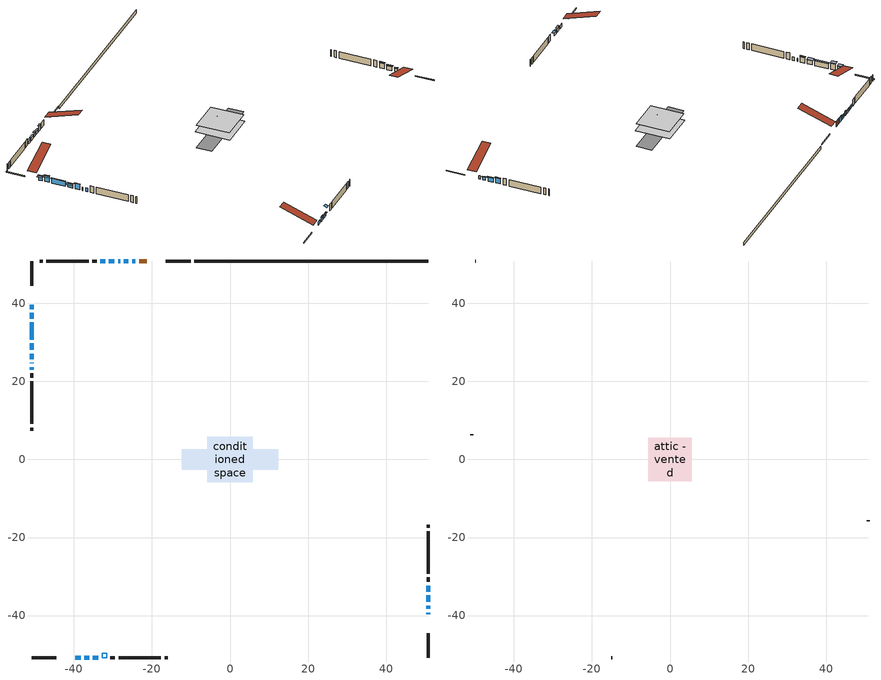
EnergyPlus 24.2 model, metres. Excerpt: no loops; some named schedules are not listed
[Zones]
conditioned space
 floor adiabatic (Floor3 construction): -5.69,-5.69 -5.69,5.69 5.69,5.69 5.69,-5.69 z0.29
 floor adiabatic (AdiabaticFloorConstruction): -5.89,-5.89 -5.89,5.89 5.89,5.89 5.89,-5.89 z0.29
 floor foundation (Slab1 construction): -12.4,-2.61 -12.4,2.61 12.4,2.61 12.4,-2.61 z-0.91
 wall outside (RimJoist1 construction): -10.11,50.87 -16.48,50.87 / -50.87,-50.87 -44.49,-50.87 / -50.87,50.87 -50.87,44.49 / 50.87,-50.87 50.87,-44.49 z0.29:0.59
 wall outside (AdiabaticWallConstruction 1): -21.35,50.87 -23.3,50.87 z0.29:2.32
 wall outside (AdiabaticWallConstruction): -39.62,-50.87 -38.22,-50.87 / -50.87,24.74 -50.87,24.6 / -50.87,23.68 -50.87,23.01 / 50.87,-39.62 50.87,-39.21 z0.29:1.51; -24.23,50.87 -25.09,50.87 / -50.87,39.62 -50.87,38.51 / -50.87,35.18 -50.87,30.68 z0.29:2.07; -26.02,50.87 -27.19,50.87 / -29.61,50.87 -31.08,50.87 / -32.01,50.87 -33.21,50.87 z0.29:1.31; -28.12,50.87 -28.68,50.87 / -37.29,-50.87 -36.12,-50.87 / -50.87,29.75 -50.87,28.07 z0.29:1.74; -35.2,-50.87 -33.72,-50.87 z0.29:1.49; -50.87,37.58 -50.87,36.1 z0.29:2.58; -50.87,27.14 -50.87,25.67 / 50.87,-33.84 50.87,-32.32 z0.29:2.27; 50.87,-38.29 50.87,-37.42 z0.29:1.43; 50.87,-36.5 50.87,-34.77 z0.29:1.76
 wall outside (Wall1 construction): -34.13,50.87 -35.3,50.87 / -30.65,-50.87 -29.48,-50.87 / -50.87,22.08 -50.87,20.92 / 50.87,-31.39 50.87,-30.22 z0.29:2.73
 wall outside (Wall2 construction): -36.23,50.87 -47.1,50.87 / -28.56,-50.87 -17.68,-50.87 / -50.87,19.99 -50.87,9.12 / 50.87,-29.3 50.87,-18.42 z0.29:2.73
 wall outside (Wall3 construction): -48.03,50.87 -48.79,50.87 / -16.75,-50.87 -15.99,-50.87 / -50.87,8.19 -50.87,7.42 / 50.87,-17.49 50.87,-16.73 z0.29:2.73
 wall foundation (FoundationWall1 construction): 50.87,50.87 -9.18,50.87 z-0.91:0.29
 window (WindowConstruction 15): -39.62,-50.87 -38.22,-50.87 z0.29:1.51
 window (WindowConstruction 3): -24.23,50.87 -25.09,50.87 z0.29:2.07
 window (WindowConstruction 4): -26.02,50.87 -27.19,50.87 z0.29:1.3
 window (WindowConstruction 5): -28.12,50.87 -28.68,50.87 z0.29:1.74
 window (WindowConstruction 6): -29.61,50.87 -31.08,50.87 z0.29:1.3
 window (WindowConstruction 7): -32.01,50.87 -33.2,50.87 z0.29:1.3
 window (WindowConstruction 8): -37.29,-50.87 -36.13,-50.87 z0.29:1.74
 window (WindowConstruction 9): -35.2,-50.87 -33.72,-50.87 z0.29:1.48
 window (WindowConstruction 10): -50.87,39.62 -50.87,38.51 z0.29:2.07
 window (WindowConstruction 11): -50.87,37.58 -50.87,36.11 z0.29:2.58
 window (WindowConstruction 12): -50.87,35.18 -50.87,30.68 z0.29:2.07
 window (WindowConstruction 13): -50.87,29.75 -50.87,28.07 z0.29:1.74
 window (WindowConstruction 14): -50.87,27.14 -50.87,25.67 z0.29:2.27
 window (WindowConstruction 16): -50.87,24.74 -50.87,24.61 z0.29:1.51
 window (WindowConstruction 17): -50.87,23.68 -50.87,23.01 z0.29:1.51
 window (WindowConstruction 18): 50.87,-39.62 50.87,-39.22 z0.29:1.51
 window (WindowConstruction): 50.87,-38.29 50.87,-37.42 z0.29:1.43
 window (WindowConstruction 1): 50.87,-36.49 50.87,-34.77 z0.29:1.76
 window (WindowConstruction 2): 50.87,-33.84 50.87,-32.32 z0.29:2.27
 door (Door): -21.35,50.87 -23.3,50.87 z0.29:2.32
 ceiling adiabatic (AdiabaticFloorConstruction): 5.89,-5.89 5.89,5.89 -5.89,5.89 -5.89,-5.89 z0.29
 roof outside (AdiabaticRoofConstruction): -31.58,-50.87,2.73 -31.58,-49.71,3.11 -32.8,-49.71,3.11 -32.8,-50.87,2.73
 skylight (SkylightConstruction): -31.58,-50.87,2.73 -31.58,-49.71,3.11 -32.8,-49.71,3.11 -32.8,-50.87,2.73
attic - vented
 floor to conditioned space (Floor1 construction Reversed): -5.62,-5.62 -5.62,5.62 5.62,5.62 5.62,-5.62 z2.73
 floor to conditioned space (Floor2 construction Reversed): -1.71,-1.71 -1.71,1.71 1.71,1.71 1.71,-1.71 z2.73
 wall outside (Wall4 construction): -49.72,50.87 -49.94,50.87 / -15.06,-50.87 -14.84,-50.87 / -50.87,6.49 -50.87,6.28 / 50.87,-15.8 50.87,-15.58 z0.29:2.73
 roof outside (Roof1 construction): -20.42,50.87,2.73 -20.42,39.43,6.54 -17.41,39.43,6.54 -17.41,50.87,2.73; -40.55,-50.87,2.73 -40.55,-39.43,6.54 -43.56,-39.43,6.54 -43.56,-50.87,2.73; -50.87,40.55,2.73 -39.43,40.55,6.54 -39.43,43.56,6.54 -50.87,43.56,2.73; 50.87,-40.55,2.73 39.43,-40.55,6.54 39.43,-43.56,6.54 50.87,-43.56,2.73
shading: -25.3,50.87 -24.03,50.87 -24.03,51.28 -25.3,51.28 z2.27; -27.39,50.87 -25.82,50.87 -25.82,51.28 -27.39,51.28 z1.51; -28.88,50.87 -27.92,50.87 -27.92,51.28 -28.88,51.28 z1.94; -31.28,50.87 -29.41,50.87 -29.41,51.28 -31.28,51.28 z1.51; -33.41,50.87 -31.81,50.87 -31.81,51.28 -33.41,51.28 z1.51; -35.92,-50.87 -37.49,-50.87 -37.49,-51.28 -35.92,-51.28 z1.94; -33.52,-50.87 -35.4,-50.87 -35.4,-51.28 -33.52,-51.28 z1.69; -50.87,38.31 -50.87,39.82 -52.09,39.82 -52.09,38.31 z2.27; -50.87,35.9 -50.87,37.78 -52.09,37.78 -52.09,35.9 z2.78; -50.87,30.48 -50.87,35.38 -51.28,35.38 -51.28,30.48 z2.27; -50.87,27.87 -50.87,29.95 -52.09,29.95 -52.09,27.87 z1.94; -50.87,25.47 -50.87,27.34 -51.28,27.34 -51.28,25.47 z2.47; 50.87,-37.22 50.87,-38.49 51.28,-38.49 51.28,-37.22 z1.63; 50.87,-34.57 50.87,-36.7 51.28,-36.7 51.28,-34.57 z1.96; 50.87,-32.12 50.87,-34.04 51.28,-34.04 51.28,-32.12 z2.47
[Building]
Building 1: Terrain=Suburbs
[Site:Location]
Comox AP_BC: Latitude {deg}=49.72; Longitude {deg}=-124.9; Time Zone {hr}=-8; Elevation {m}=26; Keep Site Location Information=Yes
[Site:GroundTemperature:Shallow]
7.68431, 6.60511, 6.51868, 7.03082, 9.08677, 11.1331, 12.9072, 14.0311, 14.1265, 13.2125, 11.4836, 9.50004
[Site:WaterMainsTemperature]
Calculation Method=Schedule; Temperature Schedule=mains temperature schedule
[Material] Roughness=Rough; Thermal Absorptance=0.9
Name | Thickness {m} | Conductivity {W/m-K} | Density {kg/m3} | Specific Heat {J/kg-K} | Solar Absorptance | Visible Absorptance
asphalt or fiberglass shingles | 0.00635 | 0.162714 | 1121.4 | 1465.45 | 0.4 | 0.4
asphalt or fiberglass shingles 1 | 0.00635 | 0.162714 | 1121.4 | 1465.45 | 0.7 | 0.7
ceiling loosefill ins | 0.254 | 0.0480833 | 16.02 | 1046.75 | 0.7 | 0.7
ceiling loosefill ins 1 | 0.169333 | 0.0480833 | 16.02 | 1046.75 | 0.7 | 0.7
ceiling stud and cavity | 0.1397 | 0.227979 | 65.682 | 1177.47 | 0.7 | 0.7
ceiling stud and cavity 1 | 0.1397 | 0.190256 | 65.682 | 1177.47 | 0.7 | 0.7
concrete 4.0 in. | 0.1016 | 1.803125 | 2242.8 | 837.4 | 0.7 | 0.7
concrete 8.0 in. | 0.2032 | 1.803125 | 2242.8 | 837.4 | 0.7 | 0.7
door material | 0.04445 | 0.053851 | 512.64 | 1214.23 | 0.7 | 0.7
exterior vertical ins | 0.00243554 | 0.029427 | 32.04 | 1214.23 | 0.7 | 0.7
floor covering | 0.0127 | 9.015625 | 54.468 | 1339.84 | 0.6 | 0.6
floor covering 1 | 0.0127 | 0.0433444 | 54.468 | 1339.84 | 0.6 | 0.6
floor rigid ins; roof rigid ins; wall rigid ins 1 | 0.512978 | 0.029427 | 32.04 | 1214.23 | 0.7 | 0.7
floor stud and cavity | 0.0889 | 0.340671 | 50.32683 | 1063.81 | 0.7 | 0.7
floor stud and cavity 1 | 0.1397 | 1.75129 | 37.0049 | 1207.88 | 0.7 | 0.7
furniture material conditioned space 1 | 0.1524 | 0.115458 | 640.8 | 1214.23 | 0.6 | 0.6
gypsum board | 0.0127 | 0.160291 | 801 | 837.4 | 0.6 | 0.6
gypsum board 1 | 0.0127 | 0.160291 | 801 | 837.4 | 0.7 | 0.7
osb sheathing 0.5 in. | 0.0127 | 0.115458 | 512.64 | 1214.23 | 0.7 | 0.7
osb sheathing 0.75 in. | 0.01905 | 0.115458 | 512.64 | 1214.23 | 0.7 | 0.7
osb sheathing 2.0 in. | 0.0508 | 0.115458 | 512.64 | 1214.23 | 0.7 | 0.7
rim joist rigid ins | 0.103632 | 0.029427 | 32.04 | 1214.23 | 0.7 | 0.7
rim joist stud and cavity | 0.0508 | 0.0685958 | 125.044 | 1163.47 | 0.6 | 0.6
roof stud and cavity | 0.18415 | 1.78685 | 37.0049 | 1207.88 | 0.6 | 0.6
wall rigid ins | 0.051816 | 0.029427 | 32.04 | 1214.23 | 0.7 | 0.7
wall stud and cavity | 0.1397 | 0.276447 | 139.0536 | 1170.24 | 0.7 | 0.7
wall stud and cavity 1 | 0.1397 | 0.157732 | 139.0536 | 1170.24 | 0.7 | 0.7
wall stud and cavity 2 | 0.1397 | 0.186243 | 139.0536 | 1170.24 | 0.7 | 0.7
wall stud and cavity 3 | 0.0889 | 6.9971 | 50.32683 | 1063.81 | 0.6 | 0.6
wall stud and cavity 4 | 0.0889 | 0.380278 | 52.3479 | 1209.89 | 0.7 | 0.7
wall stud and cavity 5 | 0.0889 | 0.391764 | 83.0341 | 1211.67 | 0.7 | 0.7
wood siding | 0.0254 | 0.102417 | 544.68 | 1172.36 | 0.4 | 0.4
wood siding 1 | 0.00254 | 0.102417 | 544.68 | 1172.36 | 0.4 | 0.4
wood siding 2; wood siding 3; wood siding 4 | 0.0254 | 0.102417 | 544.68 | 1172.36 | 0.7 | 0.7
[WindowMaterial:SimpleGlazingSystem]
Name | U-Factor {W/m2-K} | Solar Heat Gain Coefficient
SkylightMaterial | 2.43373 | 0.6661
WindowMaterial | 2.94291 | 0.64
WindowMaterial 1 | 2.93212 | 0.66
WindowMaterial 10 | 2.96732 | 0.63
WindowMaterial 11 | 2.20817 | 0.65
WindowMaterial 12 | 2.89578 | 0.69
WindowMaterial 13 | 2.93609 | 0.65
WindowMaterial 14 | 2.21896 | 0.65
WindowMaterial 15 | 2.77484 | 0.6
WindowMaterial 16 | 2.63686 | 0.38
WindowMaterial 17 | 2.77314 | 0.59
WindowMaterial 18 | 2.75837 | 0.58
WindowMaterial 2 | 2.21499 | 0.65
WindowMaterial 3 | 2.927009 | 0.66
WindowMaterial 4 | 2.93155 | 0.66
WindowMaterial 5 | 3.080315 | 0.52
WindowMaterial 6 | 2.97584 | 0.57
WindowMaterial 7 | 2.99401 | 0.55
WindowMaterial 8 | 2.915653 | 0.67
WindowMaterial 9 | 2.912814 | 0.67
[Construction]
AdiabaticFloorConstruction: floor stud and cavity 1, floor rigid ins, osb sheathing 0.75 in., floor covering 1
AdiabaticRoofConstruction: asphalt or fiberglass shingles 1, roof rigid ins, osb sheathing 0.75 in., roof stud and cavity
AdiabaticWallConstruction: wood siding 3, wall rigid ins 1, wall stud and cavity 4, gypsum board
AdiabaticWallConstruction 1: wood siding 4, wall rigid ins 1, wall stud and cavity 4, gypsum board
Door: door material
Floor1 construction Reversed: gypsum board, ceiling stud and cavity, ceiling loosefill ins
Floor2 construction Reversed: gypsum board, ceiling stud and cavity 1, ceiling loosefill ins 1
Floor3 construction: floor stud and cavity, floor covering
FoundationWall1 construction: concrete 8.0 in., gypsum board 1
furniture construction conditioned space 1: furniture material conditioned space 1
PartitionWallConstruction: gypsum board, wall stud and cavity 5, gypsum board
RimJoist1 construction: wood siding 2, rim joist rigid ins, osb sheathing 2.0 in., rim joist stud and cavity
Roof1 construction: asphalt or fiberglass shingles
SkylightConstruction: SkylightMaterial
Slab1 construction: concrete 4.0 in.
Wall1 construction: wood siding, wall rigid ins, osb sheathing 0.5 in., wall stud and cavity, gypsum board
Wall2 construction: wood siding, wall rigid ins, osb sheathing 0.5 in., wall stud and cavity 1, gypsum board
Wall3 construction: wood siding, wall rigid ins, osb sheathing 0.5 in., wall stud and cavity 2, gypsum board
Wall4 construction: wood siding 1, wall stud and cavity 3
WindowConstruction: WindowMaterial
WindowConstruction 1: WindowMaterial 1
WindowConstruction 10: WindowMaterial 10
WindowConstruction 11: WindowMaterial 11
WindowConstruction 12: WindowMaterial 12
WindowConstruction 13: WindowMaterial 13
WindowConstruction 14: WindowMaterial 14
WindowConstruction 15: WindowMaterial 15
WindowConstruction 16: WindowMaterial 16
WindowConstruction 17: WindowMaterial 17
WindowConstruction 18: WindowMaterial 18
WindowConstruction 2: WindowMaterial 2
WindowConstruction 3: WindowMaterial 3
WindowConstruction 4: WindowMaterial 4
WindowConstruction 5: WindowMaterial 5
WindowConstruction 6: WindowMaterial 6
WindowConstruction 7: WindowMaterial 7
WindowConstruction 8: WindowMaterial 8
WindowConstruction 9: WindowMaterial 9
[Zone] Multiplier=1; Part of Total Floor Area=Yes
Name | Volume {m3}
attic - vented | 86.7074
conditioned space | 384
[Space]
Name | Zone | Volume {m3}
attic - vented 1 | attic - vented | 86.7074
conditioned space 1 | conditioned space | 384
[ZoneInfiltration:EffectiveLeakageArea]
infil attic - vented 1: Zone or Space=attic - vented 1; Schedule=Always On Discrete; Effective Air Leakage Area {cm2}=5908.87; Stack Coefficient=0.000434578; Wind Coefficient=1.40849e-05
[ZoneMixing]
whole house fan mix: Zone or Space=attic - vented; Schedule=Always On Continuous; Design Flow Rate Calculation Method=Flow/Zone; Design Flow Rate {m3/s}=0; Source Zone or Space=conditioned space
[SurfaceProperty:ExposedFoundationPerimeter]
Slab1: Exposed Perimeter Calculation Method=TotalExposedPerimeter; Total Exposed Perimeter {m}=60.047
[InternalMass] Zone or ZoneList=conditioned space; Space or SpaceList=conditioned space 1
Name | Construction | Surface Area {m2}
furniture mass conditioned space 1 | furniture construction conditioned space 1 | 159.048
partition wall mass | PartitionWallConstruction | 268.21
[Lights]
interior lighting: Zone or ZoneList or Space or SpaceList=conditioned space 1; Schedule=interior lighting schedule; Design Level Calculation Method=LightingLevel; Lighting Level {W}=343.2; Return Air Fraction=0; Fraction Radiant=0.6; Fraction Visible=0.2; Fraction Replaceable=1
[People]
occupants: Zone or ZoneList or Space or SpaceList=conditioned space 1; Number of People Schedule=occupants schedule; Number of People Calculation Method=People; Number of People=3; Fraction Radiant=0.314171; Sensible Heat Fraction=0.56303; Activity Level Schedule=occupants activity schedule; Carbon Dioxide Generation Rate {m3/s-W}=0; Enable ASHRAE 55 Comfort Warnings=No; Mean Radiant Temperature Calculation Type=EnclosureAveraged
[ElectricEquipment] Zone or ZoneList or Space or SpaceList=conditioned space 1; Design Level Calculation Method=EquipmentLevel
Name | Schedule | Design Level {W} | Fraction Latent | Fraction Radiant | Fraction Lost
clothes dryer | clothes dryer schedule | 140.772 | 0.015 | 0.081 | 0.85
clothes washer | clothes washer schedule | 32.1985 | 0.03 | 0.162 | 0.7
cooking range | cooking range schedule | 215.147 | 0.08 | 0.432 | 0.2
dishwasher | dishwasher schedule | 66.8632 | 0.3 | 0.18 | 0.4
fridge | fridge schedule | 72.9452 | 0 | 0.6 | 0
mech vent bath fan 0 | mech vent bath fan 0 schedule | 50.2 | 0 | 0 | 1
mech vent bath fan 1 | mech vent bath fan 1 schedule | 50.2 | 0 | 0 | 1
mech vent house fan | mech vent house fan schedule | 0 | 0 | 0 | 1
mech vent house fan cfis | mech vent house fan cfis schedule | 0 | 0 | 0 | 0
mech vent range fan 0 | mech vent range fan 0 schedule | 57 | 0 | 0 | 1
misc plug loads | misc plug loads schedule | 494.7 | 0.045 | 0.513 | 0.1
whole house fan | Always On Discrete | 0 | 0 | 0 | 1
[OtherEquipment] Zone or ZoneList or Space or SpaceList=conditioned space 1; Design Level Calculation Method=EquipmentLevel
Name | Fuel Type | Schedule | Design Level {W} | Fraction Latent | Fraction Radiant | Fraction Lost
clothes dryer 1 | Electricity | clothes dryer schedule | 0 | 0.015 | 0.081 | 0.85
cooking range 1 | Electricity | cooking range schedule | 0 | 0.08 | 0.432 | 0.2
general water use latent | None | general water use schedule | 62.594 | 1 | 0 | 0
general water use sensible | None | general water use schedule | -61.6891 | 0 | 0.6 | 0
mech vent house fan latent load | None | Always On Discrete | 0 | 1 | 0 | 0
mech vent house fan sensible load | None | Always On Discrete | 0 | 0 | 0 | 0
water heater energy adjustment1 | Electricity | Always On Discrete | 0.01 | 0 | 0 | 1
[ZoneInfiltration:DesignFlowRate] Zone or ZoneList or Space or SpaceList=conditioned space 1; Schedule=Always On Discrete; Design Flow Rate Calculation Method=Flow/Zone; Design Flow Rate {m3/s}=0
infil flow; natural vent flow; whole house fan flow
[Foundation:Kiva]
Foundation Kiva 1: Initial Indoor Air Temperature {C}=18; Wall Height Above Grade {m}=0.289987; Wall Depth Below Slab {m}=0.2032; Custom Block Material Name 1=exterior vertical ins; Custom Block Depth 1 {m}=1.2; Custom Block X Position 1 {m}=0.2159; Custom Block Z Position 1 {m}=0
[Foundation:Kiva:Settings]
Soil Conductivity {W/m-K}=0.849921; Soil Density {kg/m3}=1842.3; Soil Specific Heat {J/kg-K}=418.7; Ground Solar Absorptivity=0.9; Ground Thermal Absorptivity=0.9; Ground Surface Roughness {m}=0.03; Far-Field Width {m}=40; Deep-Ground Boundary Condition=ZeroFlux; Deep-Ground Depth {m}=40; Minimum Cell Dimension {m}=0.2; Maximum Cell Growth Coefficient=3; Simulation Timestep=Timestep
[Exterior:Lights]
exterior lighting: Schedule=exterior lighting schedule; Design Level {W}=75.6
[Schedule:Constant]
Name | Hourly Value
Always On Continuous; mech vent house fan schedule; mech vent house fan cfis schedule; Always On Discrete | 1
occupants activity schedule | 117.228
fridge schedule | 0
[Schedule:Week:Daily]
interior lighting schedule Week Rule - Jan1-Jan27: interior lighting schedule day, interior lighting schedule day, interior lighting schedule day, interior lighting schedule day, interior lighting schedule day, interior lighting schedule day, interior lighting schedule day, interior lighting schedule default day, interior lighting schedule default day, interior lighting schedule default day, interior lighting schedule default day, interior lighting schedule default day
interior lighting schedule Week Rule - Jan28-Feb3: interior lighting schedule day, interior lighting schedule day, interior lighting schedule day, interior lighting schedule day, interior lighting schedule day 1, interior lighting schedule day 1, interior lighting schedule day 1, interior lighting schedule default day, interior lighting schedule default day, interior lighting schedule default day, interior lighting schedule default day, interior lighting schedule default day
interior lighting schedule Week Rule - Feb4-Feb24: interior lighting schedule day 1, interior lighting schedule day 1, interior lighting schedule day 1, interior lighting schedule day 1, interior lighting schedule day 1, interior lighting schedule day 1, interior lighting schedule day 1, interior lighting schedule default day, interior lighting schedule default day, interior lighting schedule default day, interior lighting schedule default day, interior lighting schedule default day
interior lighting schedule Week Rule - Feb25-Mar3: interior lighting schedule day 1, interior lighting schedule day 1, interior lighting schedule day 1, interior lighting schedule day 1, interior lighting schedule day 2, interior lighting schedule day 2, interior lighting schedule day 2, interior lighting schedule default day, interior lighting schedule default day, interior lighting schedule default day, interior lighting schedule default day, interior lighting schedule default day
interior lighting schedule Week Rule - Mar4-Mar31: interior lighting schedule day 2, interior lighting schedule day 2, interior lighting schedule day 2, interior lighting schedule day 2, interior lighting schedule day 2, interior lighting schedule day 2, interior lighting schedule day 2, interior lighting schedule default day, interior lighting schedule default day, interior lighting schedule default day, interior lighting schedule default day, interior lighting schedule default day
interior lighting schedule Week Rule - Apr1-Apr28: interior lighting schedule day 3, interior lighting schedule day 3, interior lighting schedule day 3, interior lighting schedule day 3, interior lighting schedule day 3, interior lighting schedule day 3, interior lighting schedule day 3, interior lighting schedule default day, interior lighting schedule default day, interior lighting schedule default day, interior lighting schedule default day, interior lighting schedule default day
interior lighting schedule Week Rule - Apr29-May5: interior lighting schedule day 3, interior lighting schedule day 3, interior lighting schedule day 4, interior lighting schedule day 4, interior lighting schedule day 4, interior lighting schedule day 4, interior lighting schedule day 4, interior lighting schedule default day, interior lighting schedule default day, interior lighting schedule default day, interior lighting schedule default day, interior lighting schedule default day
interior lighting schedule Week Rule - May6-May26: interior lighting schedule day 4, interior lighting schedule day 4, interior lighting schedule day 4, interior lighting schedule day 4, interior lighting schedule day 4, interior lighting schedule day 4, interior lighting schedule day 4, interior lighting schedule default day, interior lighting schedule default day, interior lighting schedule default day, interior lighting schedule default day, interior lighting schedule default day
interior lighting schedule Week Rule - May27-Jun2: interior lighting schedule day 4, interior lighting schedule day 4, interior lighting schedule day 4, interior lighting schedule day 4, interior lighting schedule day 4, interior lighting schedule day 5, interior lighting schedule day 5, interior lighting schedule default day, interior lighting schedule default day, interior lighting schedule default day, interior lighting schedule default day, interior lighting schedule default day
interior lighting schedule Week Rule - Jun3-Jun30: interior lighting schedule day 5, interior lighting schedule day 5, interior lighting schedule day 5, interior lighting schedule day 5, interior lighting schedule day 5, interior lighting schedule day 5, interior lighting schedule day 5, interior lighting schedule default day, interior lighting schedule default day, interior lighting schedule default day, interior lighting schedule default day, interior lighting schedule default day
interior lighting schedule Week Rule - Jul1-Jul28: interior lighting schedule day 6, interior lighting schedule day 6, interior lighting schedule day 6, interior lighting schedule day 6, interior lighting schedule day 6, interior lighting schedule day 6, interior lighting schedule day 6, interior lighting schedule default day, interior lighting schedule default day, interior lighting schedule default day, interior lighting schedule default day, interior lighting schedule default day
interior lighting schedule Week Rule - Jul29-Aug4: interior lighting schedule day 6, interior lighting schedule day 6, interior lighting schedule day 6, interior lighting schedule day 7, interior lighting schedule day 7, interior lighting schedule day 7, interior lighting schedule day 7, interior lighting schedule default day, interior lighting schedule default day, interior lighting schedule default day, interior lighting schedule default day, interior lighting schedule default day
interior lighting schedule Week Rule - Aug5-Aug25: interior lighting schedule day 7, interior lighting schedule day 7, interior lighting schedule day 7, interior lighting schedule day 7, interior lighting schedule day 7, interior lighting schedule day 7, interior lighting schedule day 7, interior lighting schedule default day, interior lighting schedule default day, interior lighting schedule default day, interior lighting schedule default day, interior lighting schedule default day
interior lighting schedule Week Rule - Aug26-Sep1: interior lighting schedule day 7, interior lighting schedule day 7, interior lighting schedule day 7, interior lighting schedule day 7, interior lighting schedule day 7, interior lighting schedule day 7, interior lighting schedule day 8, interior lighting schedule default day, interior lighting schedule default day, interior lighting schedule default day, interior lighting schedule default day, interior lighting schedule default day
interior lighting schedule Week Rule - Sep2-Sep29: interior lighting schedule day 8, interior lighting schedule day 8, interior lighting schedule day 8, interior lighting schedule day 8, interior lighting schedule day 8, interior lighting schedule day 8, interior lighting schedule day 8, interior lighting schedule default day, interior lighting schedule default day, interior lighting schedule default day, interior lighting schedule default day, interior lighting schedule default day
interior lighting schedule Week Rule - Sep30-Oct6: interior lighting schedule day 8, interior lighting schedule day 9, interior lighting schedule day 9, interior lighting schedule day 9, interior lighting schedule day 9, interior lighting schedule day 9, interior lighting schedule day 9, interior lighting schedule default day, interior lighting schedule default day, interior lighting schedule default day, interior lighting schedule default day, interior lighting schedule default day
interior lighting schedule Week Rule - Oct7-Oct27: interior lighting schedule day 9, interior lighting schedule day 9, interior lighting schedule day 9, interior lighting schedule day 9, interior lighting schedule day 9, interior lighting schedule day 9, interior lighting schedule day 9, interior lighting schedule default day, interior lighting schedule default day, interior lighting schedule default day, interior lighting schedule default day, interior lighting schedule default day
interior lighting schedule Week Rule - Oct28-Nov3: interior lighting schedule day 9, interior lighting schedule day 9, interior lighting schedule day 9, interior lighting schedule day 9, interior lighting schedule day 10, interior lighting schedule day 10, interior lighting schedule day 10, interior lighting schedule default day, interior lighting schedule default day, interior lighting schedule default day, interior lighting schedule default day, interior lighting schedule default day
interior lighting schedule Week Rule - Nov4-Nov24: interior lighting schedule day 10, interior lighting schedule day 10, interior lighting schedule day 10, interior lighting schedule day 10, interior lighting schedule day 10, interior lighting schedule day 10, interior lighting schedule day 10, interior lighting schedule default day, interior lighting schedule default day, interior lighting schedule default day, interior lighting schedule default day, interior lighting schedule default day
interior lighting schedule Week Rule - Nov25-Dec1: interior lighting schedule day 10, interior lighting schedule day 10, interior lighting schedule day 10, interior lighting schedule day 10, interior lighting schedule day 10, interior lighting schedule day 10, interior lighting schedule day 11, interior lighting schedule default day, interior lighting schedule default day, interior lighting schedule default day, interior lighting schedule default day, interior lighting schedule default day
interior lighting schedule Week Rule - Dec2-Dec31: interior lighting schedule day 11, interior lighting schedule day 11, interior lighting schedule day 11, interior lighting schedule day 11, interior lighting schedule day 11, interior lighting schedule day 11, interior lighting schedule day 11, interior lighting schedule default day, interior lighting schedule default day, interior lighting schedule default day, interior lighting schedule default day, interior lighting schedule default day
occupants schedule Week Rule - Jan1-Dec31: occupants schedule day, occupants schedule day, occupants schedule day, occupants schedule day, occupants schedule day, occupants schedule day, occupants schedule day, occupants schedule default day, occupants schedule default day, occupants schedule default day, occupants schedule default day, occupants schedule default day
clothes dryer schedule Week Rule - Jan1-Dec31: clothes dryer schedule day, clothes dryer schedule day, clothes dryer schedule day, clothes dryer schedule day, clothes dryer schedule day, clothes dryer schedule day, clothes dryer schedule day, clothes dryer schedule default day, clothes dryer schedule default day, clothes dryer schedule default day, clothes dryer schedule default day, clothes dryer schedule default day
clothes washer schedule Week Rule - Jan1-Dec31: clothes washer schedule day, clothes washer schedule day, clothes washer schedule day, clothes washer schedule day, clothes washer schedule day, clothes washer schedule day, clothes washer schedule day, clothes washer schedule default day, clothes washer schedule default day, clothes washer schedule default day, clothes washer schedule default day, clothes washer schedule default day
cooking range schedule Week Rule - Jan1-Dec31: cooking range schedule day, cooking range schedule day, cooking range schedule day, cooking range schedule day, cooking range schedule day, cooking range schedule day, cooking range schedule day, cooking range schedule default day, cooking range schedule default day, cooking range schedule default day, cooking range schedule default day, cooking range schedule default day
dishwasher schedule Week Rule - Jan1-Dec31: dishwasher schedule day, dishwasher schedule day, dishwasher schedule day, dishwasher schedule day, dishwasher schedule day, dishwasher schedule day, dishwasher schedule day, dishwasher schedule default day, dishwasher schedule default day, dishwasher schedule default day, dishwasher schedule default day, dishwasher schedule default day
mech vent bath fan 0 schedule Week Rule - Jan1-Dec31: mech vent bath fan 0 schedule day, mech vent bath fan 0 schedule day, mech vent bath fan 0 schedule day, mech vent bath fan 0 schedule day, mech vent bath fan 0 schedule day, mech vent bath fan 0 schedule day, mech vent bath fan 0 schedule day, mech vent bath fan 0 schedule default day, mech vent bath fan 0 schedule default day, mech vent bath fan 0 schedule default day, mech vent bath fan 0 schedule default day, mech vent bath fan 0 schedule default day
mech vent bath fan 1 schedule Week Rule - Jan1-Dec31: mech vent bath fan 1 schedule day, mech vent bath fan 1 schedule day, mech vent bath fan 1 schedule day, mech vent bath fan 1 schedule day, mech vent bath fan 1 schedule day, mech vent bath fan 1 schedule day, mech vent bath fan 1 schedule day, mech vent bath fan 1 schedule default day, mech vent bath fan 1 schedule default day, mech vent bath fan 1 schedule default day, mech vent bath fan 1 schedule default day, mech vent bath fan 1 schedule default day
mech vent range fan 0 schedule Week Rule - Jan1-Dec31: mech vent range fan 0 schedule day, mech vent range fan 0 schedule day, mech vent range fan 0 schedule day, mech vent range fan 0 schedule day, mech vent range fan 0 schedule day, mech vent range fan 0 schedule day, mech vent range fan 0 schedule day, mech vent range fan 0 schedule default day, mech vent range fan 0 schedule default day, mech vent range fan 0 schedule default day, mech vent range fan 0 schedule default day, mech vent range fan 0 schedule default day
misc plug loads schedule Week Rule - Jan1-Dec31: misc plug loads schedule day, misc plug loads schedule day, misc plug loads schedule day, misc plug loads schedule day, misc plug loads schedule day, misc plug loads schedule day, misc plug loads schedule day, misc plug loads schedule default day, misc plug loads schedule default day, misc plug loads schedule default day, misc plug loads schedule default day, misc plug loads schedule default day
general water use schedule Week Rule - Jan1-Dec31: general water use schedule day, general water use schedule day, general water use schedule day, general water use schedule day, general water use schedule day, general water use schedule day, general water use schedule day, general water use schedule default day, general water use schedule default day, general water use schedule default day, general water use schedule default day, general water use schedule default day
exterior lighting schedule Week Rule - Jan1-Jan27: exterior lighting schedule day, exterior lighting schedule day, exterior lighting schedule day, exterior lighting schedule day, exterior lighting schedule day, exterior lighting schedule day, exterior lighting schedule day, exterior lighting schedule default day, exterior lighting schedule default day, exterior lighting schedule default day, exterior lighting schedule default day, exterior lighting schedule default day
exterior lighting schedule Week Rule - Jan28-Feb3: exterior lighting schedule day, exterior lighting schedule day, exterior lighting schedule day, exterior lighting schedule day, exterior lighting schedule day 1, exterior lighting schedule day 1, exterior lighting schedule day 1, exterior lighting schedule default day, exterior lighting schedule default day, exterior lighting schedule default day, exterior lighting schedule default day, exterior lighting schedule default day
exterior lighting schedule Week Rule - Feb4-Feb24: exterior lighting schedule day 1, exterior lighting schedule day 1, exterior lighting schedule day 1, exterior lighting schedule day 1, exterior lighting schedule day 1, exterior lighting schedule day 1, exterior lighting schedule day 1, exterior lighting schedule default day, exterior lighting schedule default day, exterior lighting schedule default day, exterior lighting schedule default day, exterior lighting schedule default day
exterior lighting schedule Week Rule - Feb25-Mar3: exterior lighting schedule day 1, exterior lighting schedule day 1, exterior lighting schedule day 1, exterior lighting schedule day 1, exterior lighting schedule day 2, exterior lighting schedule day 2, exterior lighting schedule day 2, exterior lighting schedule default day, exterior lighting schedule default day, exterior lighting schedule default day, exterior lighting schedule default day, exterior lighting schedule default day
exterior lighting schedule Week Rule - Mar4-Mar31: exterior lighting schedule day 2, exterior lighting schedule day 2, exterior lighting schedule day 2, exterior lighting schedule day 2, exterior lighting schedule day 2, exterior lighting schedule day 2, exterior lighting schedule day 2, exterior lighting schedule default day, exterior lighting schedule default day, exterior lighting schedule default day, exterior lighting schedule default day, exterior lighting schedule default day
[Schedule:Year]
interior lighting schedule: interior lighting schedule Week Rule - Jan1-Jan27, 1, 1, 1, 27, interior lighting schedule Week Rule - Jan28-Feb3, 1, 28, 2, 3, interior lighting schedule Week Rule - Feb4-Feb24, 2, 4, 2, 24, interior lighting schedule Week Rule - Feb25-Mar3, 2, 25, 3, 3, interior lighting schedule Week Rule - Mar4-Mar31, 3, 4, 3, 31, interior lighting schedule Week Rule - Apr1-Apr28, 4, 1, 4, 28, interior lighting schedule Week Rule - Apr29-May5, 4, 29, 5, 5, interior lighting schedule Week Rule - May6-May26, 5, 6, 5, 26, interior lighting schedule Week Rule - May27-Jun2, 5, 27, 6, 2, interior lighting schedule Week Rule - Jun3-Jun30, 6, 3, 6, 30, interior lighting schedule Week Rule - Jul1-Jul28, 7, 1, 7, 28, interior lighting schedule Week Rule - Jul29-Aug4, 7, 29, 8, 4, interior lighting schedule Week Rule - Aug5-Aug25, 8, 5, 8, 25, interior lighting schedule Week Rule - Aug26-Sep1, 8, 26, 9, 1, interior lighting schedule Week Rule - Sep2-Sep29, 9, 2, 9, 29, interior lighting schedule Week Rule - Sep30-Oct6, 9, 30, 10, 6, interior lighting schedule Week Rule - Oct7-Oct27, 10, 7, 10, 27, interior lighting schedule Week Rule - Oct28-Nov3, 10, 28, 11, 3, interior lighting schedule Week Rule - Nov4-Nov24, 11, 4, 11, 24, interior lighting schedule Week Rule - Nov25-Dec1, 11, 25, 12, 1, interior lighting schedule Week Rule - Dec2-Dec31, 12, 2, 12, 31
occupants schedule: occupants schedule Week Rule - Jan1-Dec31, 1, 1, 12, 31
clothes dryer schedule: clothes dryer schedule Week Rule - Jan1-Dec31, 1, 1, 12, 31
clothes washer schedule: clothes washer schedule Week Rule - Jan1-Dec31, 1, 1, 12, 31
cooking range schedule: cooking range schedule Week Rule - Jan1-Dec31, 1, 1, 12, 31
dishwasher schedule: dishwasher schedule Week Rule - Jan1-Dec31, 1, 1, 12, 31
mech vent bath fan 0 schedule: mech vent bath fan 0 schedule Week Rule - Jan1-Dec31, 1, 1, 12, 31
mech vent bath fan 1 schedule: mech vent bath fan 1 schedule Week Rule - Jan1-Dec31, 1, 1, 12, 31
mech vent range fan 0 schedule: mech vent range fan 0 schedule Week Rule - Jan1-Dec31, 1, 1, 12, 31
misc plug loads schedule: misc plug loads schedule Week Rule - Jan1-Dec31, 1, 1, 12, 31
general water use schedule: general water use schedule Week Rule - Jan1-Dec31, 1, 1, 12, 31
exterior lighting schedule: exterior lighting schedule Week Rule - Jan1-Jan27, 1, 1, 1, 27, exterior lighting schedule Week Rule - Jan28-Feb3, 1, 28, 2, 3, exterior lighting schedule Week Rule - Feb4-Feb24, 2, 4, 2, 24, exterior lighting schedule Week Rule - Feb25-Mar3, 2, 25, 3, 3, exterior lighting schedule Week Rule - Mar4-Mar31, 3, 4, 3, 31, exterior lighting schedule Week Rule - Apr1-Apr28, 4, 1, 4, 28, exterior lighting schedule Week Rule - Apr29-May5, 4, 29, 5, 5, exterior lighting schedule Week Rule - May6-May26, 5, 6, 5, 26, exterior lighting schedule Week Rule - May27-Jun2, 5, 27, 6, 2, exterior lighting schedule Week Rule - Jun3-Jun30, 6, 3, 6, 30, exterior lighting schedule Week Rule - Jul1-Jul28, 7, 1, 7, 28, exterior lighting schedule Week Rule - Jul29-Aug4, 7, 29, 8, 4, exterior lighting schedule Week Rule - Aug5-Aug25, 8, 5, 8, 25, exterior lighting schedule Week Rule - Aug26-Sep1, 8, 26, 9, 1, exterior lighting schedule Week Rule - Sep2-Sep29, 9, 2, 9, 29, exterior lighting schedule Week Rule - Sep30-Oct6, 9, 30, 10, 6, exterior lighting schedule Week Rule - Oct7-Oct27, 10, 7, 10, 27, exterior lighting schedule Week Rule - Oct28-Nov3, 10, 28, 11, 3, exterior lighting schedule Week Rule - Nov4-Nov24, 11, 4, 11, 24, exterior lighting schedule Week Rule - Nov25-Dec1, 11, 25, 12, 1, exterior lighting schedule Week Rule - Dec2-Dec31, 12, 2, 12, 31
[Schedule:Compact]
mains temperature schedule: Through: 01/01, For: AllDays, Until: 24:00, 11.0622, Through: 01/02, For: AllDays, Until: 24:00, 11.025, Through: 01/03, For: AllDays, Until: 24:00, 10.9883, Through: 01/04, For: AllDays, Until: 24:00, 10.9522, Through: 01/05, For: AllDays, Until: 24:00, 10.9172, Through: 01/06, For: AllDays, Until: 24:00, 10.8828, Through: 01/07, For: AllDays, Until: 24:00, 10.8494, Through: 01/08, For: AllDays, Until: 24:00, 10.8167, Through: 01/09, For: AllDays, Until: 24:00, 10.7844, Through: 01/10, For: AllDays, Until: 24:00, 10.7533, Through: 01/11, For: AllDays, Until: 24:00, 10.7228, Through: 01/12, For: AllDays, Until: 24:00, 10.6933, Through: 01/13, For: AllDays, Until: 24:00, 10.6644, Through: 01/14, For: AllDays, Until: 24:00, 10.6367, Through: 01/15, For: AllDays, Until: 24:00, 10.6094, Through: 01/16, For: AllDays, Until: 24:00, 10.5833, Through: 01/17, For: AllDays, Until: 24:00, 10.5578, Through: 01/18, For: AllDays, Until: 24:00, 10.5333, Through: 01/19, For: AllDays, Until: 24:00, 10.51, Through: 01/20, For: AllDays, Until: 24:00, 10.4872, Through: 01/21, For: AllDays, Until: 24:00, 10.465, Through: 01/22, For: AllDays, Until: 24:00, 10.4439, Through: 01/23, For: AllDays, Until: 24:00, 10.4239, Through: 01/24, For: AllDays, Until: 24:00, 10.405, Through: 01/25, For: AllDays, Until: 24:00, 10.3867, Through: 01/26, For: AllDays, Until: 24:00, 10.3694, Through: 01/27, For: AllDays, Until: 24:00, 10.3528, Through: 01/28, For: AllDays, Until: 24:00, 10.3372, Through: 01/29, For: AllDays, Until: 24:00, 10.3228, Through: 01/30, For: AllDays, Until: 24:00, 10.3094, Through: 01/31, For: AllDays, Until: 24:00, 10.2967, Through: 02/01, For: AllDays, Until: 24:00, 10.285, Through: 02/02, For: AllDays, Until: 24:00, 10.2739, Through: 02/03, For: AllDays, Until: 24:00, 10.2644, Through: 02/04, For: AllDays, Until: 24:00, 10.2556, Through: 02/05, For: AllDays, Until: 24:00, 10.2472, Through: 02/06, For: AllDays, Until: 24:00, 10.2406, Through: 02/07, For: AllDays, Until: 24:00, 10.2344, Through: 02/08, For: AllDays, Until: 24:00, 10.2294, Through: 02/09, For: AllDays, Until: 24:00, 10.225, Through: 02/10, For: AllDays, Until: 24:00, 10.2222, Through: 02/11, For: AllDays, Until: 24:00, 10.22, Through: 02/12, For: AllDays, Until: 24:00, 10.2189, Through: 02/13, For: AllDays, Until: 24:00, 10.2183, Through: 02/14, For: AllDays, Until: 24:00, 10.2194, Through: 02/15, For: AllDays, Until: 24:00, 10.2211, Through: 02/16, For: AllDays, Until: 24:00, 10.2239, Through: 02/17, For: AllDays, Until: 24:00, 10.2272, Through: 02/18, For: AllDays, Until: 24:00, 10.2322, Through: 02/19, For: AllDays, Until: 24:00, 10.2378, Through: 02/20, For: AllDays, Until: 24:00, 10.2439, Through: 02/21, For: AllDays, Until: 24:00, 10.2517, Through: 02/22, For: AllDays, Until: 24:00, 10.26, Through: 02/23, For: AllDays, Until: 24:00, 10.2694, Through: 02/24, For: AllDays, Until: 24:00, 10.28, Through: 02/25, For: AllDays, Until: 24:00, 10.2911, Through: 02/26, For: AllDays, Until: 24:00, 10.3033, Through: 02/27, For: AllDays, Until: 24:00, 10.3167, Through: 02/28, For: AllDays, Until: 24:00, 10.3306, Through: 03/01, For: AllDays, Until: 24:00, 10.3456, Through: 03/02, For: AllDays, Until: 24:00, 10.3617, Through: 03/03, For: AllDays, Until: 24:00, 10.3783, Through: 03/04, For: AllDays, Until: 24:00, 10.3961, Through: 03/05, For: AllDays, Until: 24:00, 10.415, Through: 03/06, For: AllDays, Until: 24:00, 10.435, Through: 03/07, For: AllDays, Until: 24:00, 10.4556, Through: 03/08, For: AllDays, Until: 24:00, 10.4767, Through: 03/09, For: AllDays, Until: 24:00, 10.4989, Through: 03/10, For: AllDays, Until: 24:00, 10.5222, Through: 03/11, For: AllDays, Until: 24:00, 10.5467, Through: 03/12, For: AllDays, Until: 24:00, 10.5717, Through: 03/13, For: AllDays, Until: 24:00, 10.5972, Through: 03/14, For: AllDays, Until: 24:00, 10.6239, Through: 03/15, For: AllDays, Until: 24:00, 10.6517, Through: 03/16, For: AllDays, Until: 24:00, 10.68, Through: 03/17, For: AllDays, Until: 24:00, 10.7089, Through: 03/18, For: AllDays, Until: 24:00, 10.7389, Through: 03/19, For: AllDays, Until: 24:00, 10.77, Through: 03/20, For: AllDays, Until: 24:00, 10.8017, Through: 03/21, For: AllDays, Until: 24:00, 10.8339, Through: 03/22, For: AllDays, Until: 24:00, 10.8672, Through: 03/23, For: AllDays, Until: 24:00, 10.9011, Through: 03/24, For: AllDays, Until: 24:00, 10.9361, Through: 03/25, For: AllDays, Until: 24:00, 10.9717, Through: 03/26, For: AllDays, Until: 24:00, 11.0078, Through: 03/27, For: AllDays, Until: 24:00, 11.045, Through: 03/28, For: AllDays, Until: 24:00, 11.0822, Through: 03/29, For: AllDays, Until: 24:00, 11.1211, Through: 03/30, For: AllDays, Until: 24:00, 11.16, Through: 03/31, For: AllDays, Until: 24:00, 11.2, Through: 04/01, For: AllDays, Until: 24:00, 11.2406, Through: 04/02, For: AllDays, Until: 24:00, 11.2817, Through: 04/03, For: AllDays, Until: 24:00, 11.3233, Through: 04/04, For: AllDays, Until: 24:00, 11.3656, Through: 04/05, For: AllDays, Until: 24:00, 11.4089, Through: 04/06, For: AllDays, Until: 24:00, 11.4522, Through: 04/07, For: AllDays, Until: 24:00, 11.4967, Through: 04/08, For: AllDays, Until: 24:00, 11.5417, Through: 04/09, For: AllDays, Until: 24:00, 11.5872, Through: 04/10, For: AllDays, Until: 24:00, 11.6333, Through: 04/11, For: AllDays, Until: 24:00, 11.6794, Through: 04/12, For: AllDays, Until: 24:00, 11.7267, Through: 04/13, For: AllDays, Until: 24:00, 11.7744, Through: 04/14, For: AllDays, Until: 24:00, 11.8222, Through: 04/15, For: AllDays, Until: 24:00, 11.8711, Through: 04/16, For: AllDays, Until: 24:00, 11.92, Through: 04/17, For: AllDays, Until: 24:00, 11.97, Through: 04/18, For: AllDays, Until: 24:00, 12.02, Through: 04/19, For: AllDays, Until: 24:00, 12.07, Through: 04/20, For: AllDays, Until: 24:00, 12.1211, Through: 04/21, For: AllDays, Until: 24:00, 12.1722, Through: 04/22, For: AllDays, Until: 24:00, 12.2239, Through: 04/23, For: AllDays, Until: 24:00, 12.2761, Through: 04/24, For: AllDays, Until: 24:00, 12.3283, Through: 04/25, For: AllDays, Until: 24:00, 12.3811, Through: 04/26, For: AllDays, Until: 24:00, 12.4339, Through: 04/27, For: AllDays, Until: 24:00, 12.4872, Through: 04/28, For: AllDays, Until: 24:00, 12.5411, Through: 04/29, For: AllDays, Until: 24:00, 12.595, Through: 04/30, For: AllDays, Until: 24:00, 12.6489, Through: 05/01, For: AllDays, Until: 24:00, 12.7033, Through: 05/02, For: AllDays, Until: 24:00, 12.7583, Through: 05/03, For: AllDays, Until: 24:00, 12.8133, Through: 05/04, For: AllDays, Until: 24:00, 12.8683, Through: 05/05, For: AllDays, Until: 24:00, 12.9233, Through: 05/06, For: AllDays, Until: 24:00, 12.9789, Through: 05/07, For: AllDays, Until: 24:00, 13.0344, Through: 05/08, For: AllDays, Until: 24:00, 13.09, Through: 05/09, For: AllDays, Until: 24:00, 13.1461, Through: 05/10, For: AllDays, Until: 24:00, 13.2017, Through: 05/11, For: AllDays, Until: 24:00, 13.2578, Through: 05/12, For: AllDays, Until: 24:00, 13.3139, Through: 05/13, For: AllDays, Until: 24:00, 13.37, Through: 05/14, For: AllDays, Until: 24:00, 13.4261, Through: 05/15, For: AllDays, Until: 24:00, 13.4822, Through: 05/16, For: AllDays, Until: 24:00, 13.5389, Through: 05/17, For: AllDays, Until: 24:00, 13.595, Through: 05/18, For: AllDays, Until: 24:00, 13.6511, Through: 05/19, For: AllDays, Until: 24:00, 13.7072, Through: 05/20, For: AllDays, Until: 24:00, 13.7628, Through: 05/21, For: AllDays, Until: 24:00, 13.8189, Through: 05/22, For: AllDays, Until: 24:00, 13.875, Through: 05/23, For: AllDays, Until: 24:00, 13.9306, Through: 05/24, For: AllDays, Until: 24:00, 13.9861, Through: 05/25, For: AllDays, Until: 24:00, 14.0417, Through: 05/26, For: AllDays, Until: 24:00, 14.0967, Through: 05/27, For: AllDays, Until: 24:00, 14.1517, Through: 05/28, For: AllDays, Until: 24:00, 14.2067, Through: 05/29, For: AllDays, Until: 24:00, 14.2611, Through: 05/30, For: AllDays, Until: 24:00, 14.3156, Through: 05/31, For: AllDays, Until: 24:00, 14.37, Through: 06/01, For: AllDays, Until: 24:00, 14.4239, Through: 06/02, For: AllDays, Until: 24:00, 14.4778, Through: 06/03, For: AllDays, Until: 24:00, 14.5311, Through: 06/04, For: AllDays, Until: 24:00, 14.5839, Through: 06/05, For: AllDays, Until: 24:00, 14.6367, Through: 06/06, For: AllDays, Until: 24:00, 14.6889, Through: 06/07, For: AllDays, Until: 24:00, 14.7411, Through: 06/08, For: AllDays, Until: 24:00, 14.7928, Through: 06/09, For: AllDays, Until: 24:00, 14.8439, Through: 06/10, For: AllDays, Until: 24:00, 14.895, Through: 06/11, For: AllDays, Until: 24:00, 14.9456, Through: 06/12, For: AllDays, Until: 24:00, 14.9956, Through: 06/13, For: AllDays, Until: 24:00, 15.045, Through: 06/14, For: AllDays, Until: 24:00, 15.0939, Through: 06/15, For: AllDays, Until: 24:00, 15.1428, Through: 06/16, For: AllDays, Until: 24:00, 15.1906, Through: 06/17, For: AllDays, Until: 24:00, 15.2383, Through: 06/18, For: AllDays, Until: 24:00, 15.2856, Through: 06/19, For: AllDays, Until: 24:00, 15.3322, Through: 06/20, For: AllDays, Until: 24:00, 15.3778, Through: 06/21, For: AllDays, Until: 24:00, 15.4233, Through: 06/22, For: AllDays, Until: 24:00, 15.4683, Through: 06/23, For: AllDays, Until: 24:00, 15.5128, Through: 06/24, For: AllDays, Until: 24:00, 15.5561, Through: 06/25, For: AllDays, Until: 24:00, 15.5994, Through: 06/26, For: AllDays, Until: 24:00, 15.6417, Through: 06/27, For: AllDays, Until: 24:00, 15.6839, Through: 06/28, For: AllDays, Until: 24:00, 15.725, Through: 06/29, For: AllDays, Until: 24:00, 15.7656, Through: 06/30, For: AllDays, Until: 24:00, 15.805, Through: 07/01, For: AllDays, Until: 24:00, 15.8444, Through: 07/02, For: AllDays, Until: 24:00, 15.8828, Through: 07/03, For: AllDays, Until: 24:00, 15.9206, Through: 07/04, For: AllDays, Until: 24:00, 15.9572, Through: 07/05, For: AllDays, Until: 24:00, 15.9939, Through: 07/06, For: AllDays, Until: 24:00, 16.0294, Through: 07/07, For: AllDays, Until: 24:00, 16.0639, Through: 07/08, For: AllDays, Until: 24:00, 16.0983, Through: 07/09, For: AllDays, Until: 24:00, 16.1311, Through: 07/10, For: AllDays, Until: 24:00, 16.1639, Through: 07/11, For: AllDays, Until: 24:00, 16.1956, Through: 07/12, For: AllDays, Until: 24:00, 16.2261, Through: 07/13, For: AllDays, Until: 24:00, 16.2561, Through: 07/14, For: AllDays, Until: 24:00, 16.2856, Through: 07/15, For: AllDays, Until: 24:00, 16.3139, Through: 07/16, For: AllDays, Until: 24:00, 16.3417, Through: 07/17, For: AllDays, Until: 24:00, 16.3683, Through: 07/18, For: AllDays, Until: 24:00, 16.3939, Through: 07/19, For: AllDays, Until: 24:00, 16.4189, Through: 07/20, For: AllDays, Until: 24:00, 16.4433, Through: 07/21, For: AllDays, Until: 24:00, 16.4661, Through: 07/22, For: AllDays, Until: 24:00, 16.4889, Through: 07/23, For: AllDays, Until: 24:00, 16.51, Through: 07/24, For: AllDays, Until: 24:00, 16.5306, Through: 07/25, For: AllDays, Until: 24:00, 16.5506, Through: 07/26, For: AllDays, Until: 24:00, 16.5694, Through: 07/27, For: AllDays, Until: 24:00, 16.5872, Through: 07/28, For: AllDays, Until: 24:00, 16.6039, Through: 07/29, For: AllDays, Until: 24:00, 16.62, Through: 07/30, For: AllDays, Until: 24:00, 16.635, Through: 07/31, For: AllDays, Until: 24:00, 16.6494, Through: 08/01, For: AllDays, Until: 24:00, 16.6622, Through: 08/02, For: AllDays, Until: 24:00, 16.6744, Through: 08/03, For: AllDays, Until: 24:00, 16.6861, Through: 08/04, For: AllDays, Until: 24:00, 16.6961, Through: 08/05, For: AllDays, Until: 24:00, 16.7056, Through: 08/06, For: AllDays, Until: 24:00, 16.7144, Through: 08/07, For: AllDays, Until: 24:00, 16.7217, Through: 08/08, For: AllDays, Until: 24:00, 16.7283, Through: 08/09, For: AllDays, Until: 24:00, 16.7339, Through: 08/10, For: AllDays, Until: 24:00, 16.7383, Through: 08/11, For: AllDays, Until: 24:00, 16.7422, Through: 08/12, For: AllDays, Until: 24:00, 16.745, Through: 08/13, For: AllDays, Until: 24:00, 16.7467, Through: 08/14, For: AllDays, Until: 24:00, 16.7472, Through: 08/15, For: AllDays, Until: 24:00, 16.7472, Through: 08/16, For: AllDays, Until: 24:00, 16.7461, Through: 08/17, For: AllDays, Until: 24:00, 16.7439, Through: 08/18, For: AllDays, Until: 24:00, 16.7406, Through: 08/19, For: AllDays, Until: 24:00, 16.7367, Through: 08/20, For: AllDays, Until: 24:00, 16.7317, Through: 08/21, For: AllDays, Until: 24:00, 16.7256, Through: 08/22, For: AllDays, Until: 24:00, 16.7189, Through: 08/23, For: AllDays, Until: 24:00, 16.7106, Through: 08/24, For: AllDays, Until: 24:00, 16.7017, Through: 08/25, For: AllDays, Until: 24:00, 16.6922, Through: 08/26, For: AllDays, Until: 24:00, 16.6811, Through: 08/27, For: AllDays, Until: 24:00, 16.6694, Through: 08/28, For: AllDays, Until: 24:00, 16.6567, Through: 08/29, For: AllDays, Until: 24:00, 16.6433, Through: 08/30, For: AllDays, Until: 24:00, 16.6289, Through: 08/31, For: AllDays, Until: 24:00, 16.6133, Through: 09/01, For: AllDays, Until: 24:00, 16.5967, Through: 09/02, For: AllDays, Until: 24:00, 16.5794, Through: 09/03, For: AllDays, Until: 24:00, 16.5611, Through: 09/04, For: AllDays, Until: 24:00, 16.5422, Through: 09/05, For: AllDays, Until: 24:00, 16.5222, Through: 09/06, For: AllDays, Until: 24:00, 16.5011, Through: 09/07, For: AllDays, Until: 24:00, 16.4794, Through: 09/08, For: AllDays, Until: 24:00, 16.4567, Through: 09/09, For: AllDays, Until: 24:00, 16.4328, Through: 09/10, For: AllDays, Until: 24:00, 16.4083, Through: 09/11, For: AllDays, Until: 24:00, 16.3833, Through: 09/12, For: AllDays, Until: 24:00, 16.3567, Through: 09/13, For: AllDays, Until: 24:00, 16.33, Through: 09/14, For: AllDays, Until: 24:00, 16.3017, Through: 09/15, For: AllDays, Until: 24:00, 16.2733, Through: 09/16, For: AllDays, Until: 24:00, 16.2433, Through: 09/17, For: AllDays, Until: 24:00, 16.2133, Through: 09/18, For: AllDays, Until: 24:00, 16.1822, Through: 09/19, For: AllDays, Until: 24:00, 16.15, Through: 09/20, For: AllDays, Until: 24:00, 16.1172, Through: 09/21, For: AllDays, Until: 24:00, 16.0839, Through: 09/22, For: AllDays, Until: 24:00, 16.0494, Through: 09/23, For: AllDays, Until: 24:00, 16.0144, Through: 09/24, For: AllDays, Until: 24:00, 15.9783, Through: 09/25, For: AllDays, Until: 24:00, 15.9417, Through: 09/26, For: AllDays, Until: 24:00, 15.9044, Through: 09/27, For: AllDays, Until: 24:00, 15.8667, Through: 09/28, For: AllDays, Until: 24:00, 15.8278, Through: 09/29, For: AllDays, Until: 24:00, 15.7883, Through: 09/30, For: AllDays, Until: 24:00, 15.7483, Through: 10/01, For: AllDays, Until: 24:00, 15.7072, Through: 10/02, For: AllDays, Until: 24:00, 15.6661, Through: 10/03, For: AllDays, Until: 24:00, 15.6239, Through: 10/04, For: AllDays, Until: 24:00, 15.5811, Through: 10/05, For: AllDays, Until: 24:00, 15.5378, Through: 10/06, For: AllDays, Until: 24:00, 15.4939, Through: 10/07, For: AllDays, Until: 24:00, 15.4494, Through: 10/08, For: AllDays, Until: 24:00, 15.4039, Through: 10/09, For: AllDays, Until: 24:00, 15.3583, Through: 10/10, For: AllDays, Until: 24:00, 15.3122, Through: 10/11, For: AllDays, Until: 24:00, 15.2656, Through: 10/12, For: AllDays, Until: 24:00, 15.2183, Through: 10/13, For: AllDays, Until: 24:00, 15.17, Through: 10/14, For: AllDays, Until: 24:00, 15.1217, Through: 10/15, For: AllDays, Until: 24:00, 15.0733, Through: 10/16, For: AllDays, Until: 24:00, 15.0239, Through: 10/17, For: AllDays, Until: 24:00, 14.9739, Through: 10/18, For: AllDays, Until: 24:00, 14.9239, Through: 10/19, For: AllDays, Until: 24:00, 14.8733, Through: 10/20, For: AllDays, Until: 24:00, 14.8222, Through: 10/21, For: AllDays, Until: 24:00, 14.7706, Through: 10/22, For: AllDays, Until: 24:00, 14.7189, Through: 10/23, For: AllDays, Until: 24:00, 14.6667, Through: 10/24, For: AllDays, Until: 24:00, 14.6144, Through: 10/25, For: AllDays, Until: 24:00, 14.5611, Through: 10/26, For: AllDays, Until: 24:00, 14.5083, Through: 10/27, For: AllDays, Until: 24:00, 14.4544, Through: 10/28, For: AllDays, Until: 24:00, 14.4011, Through: 10/29, For: AllDays, Until: 24:00, 14.3467, Through: 10/30, For: AllDays, Until: 24:00, 14.2928, Through: 10/31, For: AllDays, Until: 24:00, 14.2378, Through: 11/01, For: AllDays, Until: 24:00, 14.1833, Through: 11/02, For: AllDays, Until: 24:00, 14.1283, Through: 11/03, For: AllDays, Until: 24:00, 14.0733, Through: 11/04, For: AllDays, Until: 24:00, 14.0178, Through: 11/05, For: AllDays, Until: 24:00, 13.9622, Through: 11/06, For: AllDays, Until: 24:00, 13.9067, Through: 11/07, For: AllDays, Until: 24:00, 13.8511, Through: 11/08, For: AllDays, Until: 24:00, 13.795, Through: 11/09, For: AllDays, Until: 24:00, 13.7389, Through: 11/10, For: AllDays, Until: 24:00, 13.6828, Through: 11/11, For: AllDays, Until: 24:00, 13.6272, Through: 11/12, For: AllDays, Until: 24:00, 13.5706, Through: 11/13, For: AllDays, Until: 24:00, 13.5144, Through: 11/14, For: AllDays, Until: 24:00, 13.4583, Through: 11/15, For: AllDays, Until: 24:00, 13.4022, Through: 11/16, For: AllDays, Until: 24:00, 13.3461, Through: 11/17, For: AllDays, Until: 24:00, 13.29, Through: 11/18, For: AllDays, Until: 24:00, 13.2339, Through: 11/19, For: AllDays, Until: 24:00, 13.1778, Through: 11/20, For: AllDays, Until: 24:00, 13.1222, Through: 11/21, For: AllDays, Until: 24:00, 13.0661, Through: 11/22, For: AllDays, Until: 24:00, 13.0106, Through: 11/23, For: AllDays, Until: 24:00, 12.955, Through: 11/24, For: AllDays, Until: 24:00, 12.9, Through: 11/25, For: AllDays, Until: 24:00, 12.8444, Through: 11/26, For: AllDays, Until: 24:00, 12.7894, Through: 11/27, For: AllDays, Until: 24:00, 12.735, Through: 11/28, For: AllDays, Until: 24:00, 12.6806, Through: 11/29, For: AllDays, Until: 24:00, 12.6261, Through: 11/30, For: AllDays, Until: 24:00, 12.5717, Through: 12/01, For: AllDays, Until: 24:00, 12.5183, Through: 12/02, For: AllDays, Until: 24:00, 12.4644, Through: 12/03, For: AllDays, Until: 24:00, 12.4111, Through: 12/04, For: AllDays, Until: 24:00, 12.3583, Through: 12/05, For: AllDays, Until: 24:00, 12.3061, Through: 12/06, For: AllDays, Until: 24:00, 12.2539, Through: 12/07, For: AllDays, Until: 24:00, 12.2017, Through: 12/08, For: AllDays, Until: 24:00, 12.1506, Through: 12/09, For: AllDays, Until: 24:00, 12.0994, Through: 12/10, For: AllDays, Until: 24:00, 12.0483, Through: 12/11, For: AllDays, Until: 24:00, 11.9983, Through: 12/12, For: AllDays, Until: 24:00, 11.9483, Through: 12/13, For: AllDays, Until: 24:00, 11.8989, Through: 12/14, For: AllDays, Until: 24:00, 11.85, Through: 12/15, For: AllDays, Until: 24:00, 11.8017, Through: 12/16, For: AllDays, Until: 24:00, 11.7539, Through: 12/17, For: AllDays, Until: 24:00, 11.7067, Through: 12/18, For: AllDays, Until: 24:00, 11.6594, Through: 12/19, For: AllDays, Until: 24:00, 11.6133, Through: 12/20, For: AllDays, Until: 24:00, 11.5678, Through: 12/21, For: AllDays, Until: 24:00, 11.5222, Through: 12/22, For: AllDays, Until: 24:00, 11.4778, Through: 12/23, For: AllDays, Until: 24:00, 11.4339, Through: 12/24, For: AllDays, Until: 24:00, 11.3906, Through: 12/25, For: AllDays, Until: 24:00, 11.3478, Through: 12/26, For: AllDays, Until: 24:00, 11.3056, Through: 12/27, For: AllDays, Until: 24:00, 11.2639, Through: 12/28, For: AllDays, Until: 24:00, 11.2228, Through: 12/29, For: AllDays, Until: 24:00, 11.1828, Through: 12/30, For: AllDays, Until: 24:00, 11.1433, Through: 12/31, For: AllDays, Until: 24:00, 11.1044
